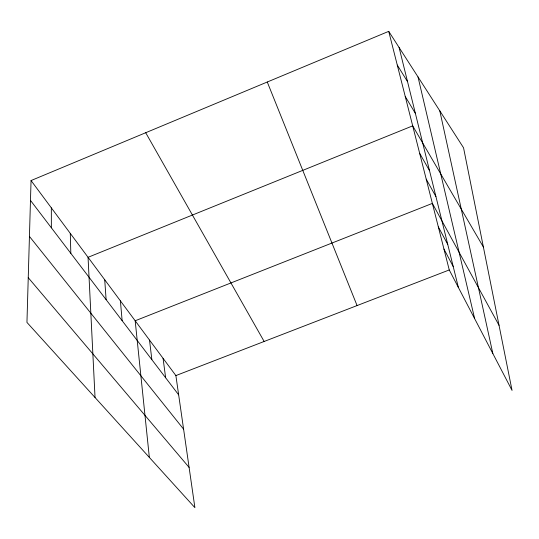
<?xml version="1.0" encoding="UTF-8"?>
<svg xmlns="http://www.w3.org/2000/svg" width="539" height="539" viewBox="0 0 539 539"><rect width="100%" height="100%" fill="white"/><g stroke="black" fill="none" stroke-linecap="round" stroke-linejoin="round"><path stroke-width="0.81" d="M31.053 180.552L26.95 322.416L194.896 507.65L175.882 375.582L31.053 180.552L388.72 31.35L463.547 147.787L512.05 390.411L449.256 269.951L388.72 31.35M175.882 375.582L449.256 269.951M28.244 277.673L189.095 467.394M29.436 236.426L183.597 429.165M30.48 200.393L178.658 394.851M397.27 65.071L407.531 81.638M405.247 96.494L415.374 113.385M483.382 247.017L412.692 125.856L88.052 257.312L95.039 397.512M419.672 153.345L429.522 170.647M145.712 132.722L264.15 341.477M426.214 179.143L435.923 196.56M499.033 325.32L432.366 203.392L135.174 320.766L149.343 457.416M438.335 226.906L447.754 244.436M443.954 249.052L453.225 266.583M267.27 82.009L357.074 305.573M399.103 47.506L458.379 287.455M418.021 76.949L474.657 318.677M439.797 110.832L492.841 353.564M163.074 358.334L165.635 377.772M149.525 340.096L151.85 359.675M120.399 300.87L122.137 320.685M104.721 279.754L106.116 299.65M70.292 233.394L70.831 253.35M51.333 207.865L51.36 227.795"/></g></svg>
